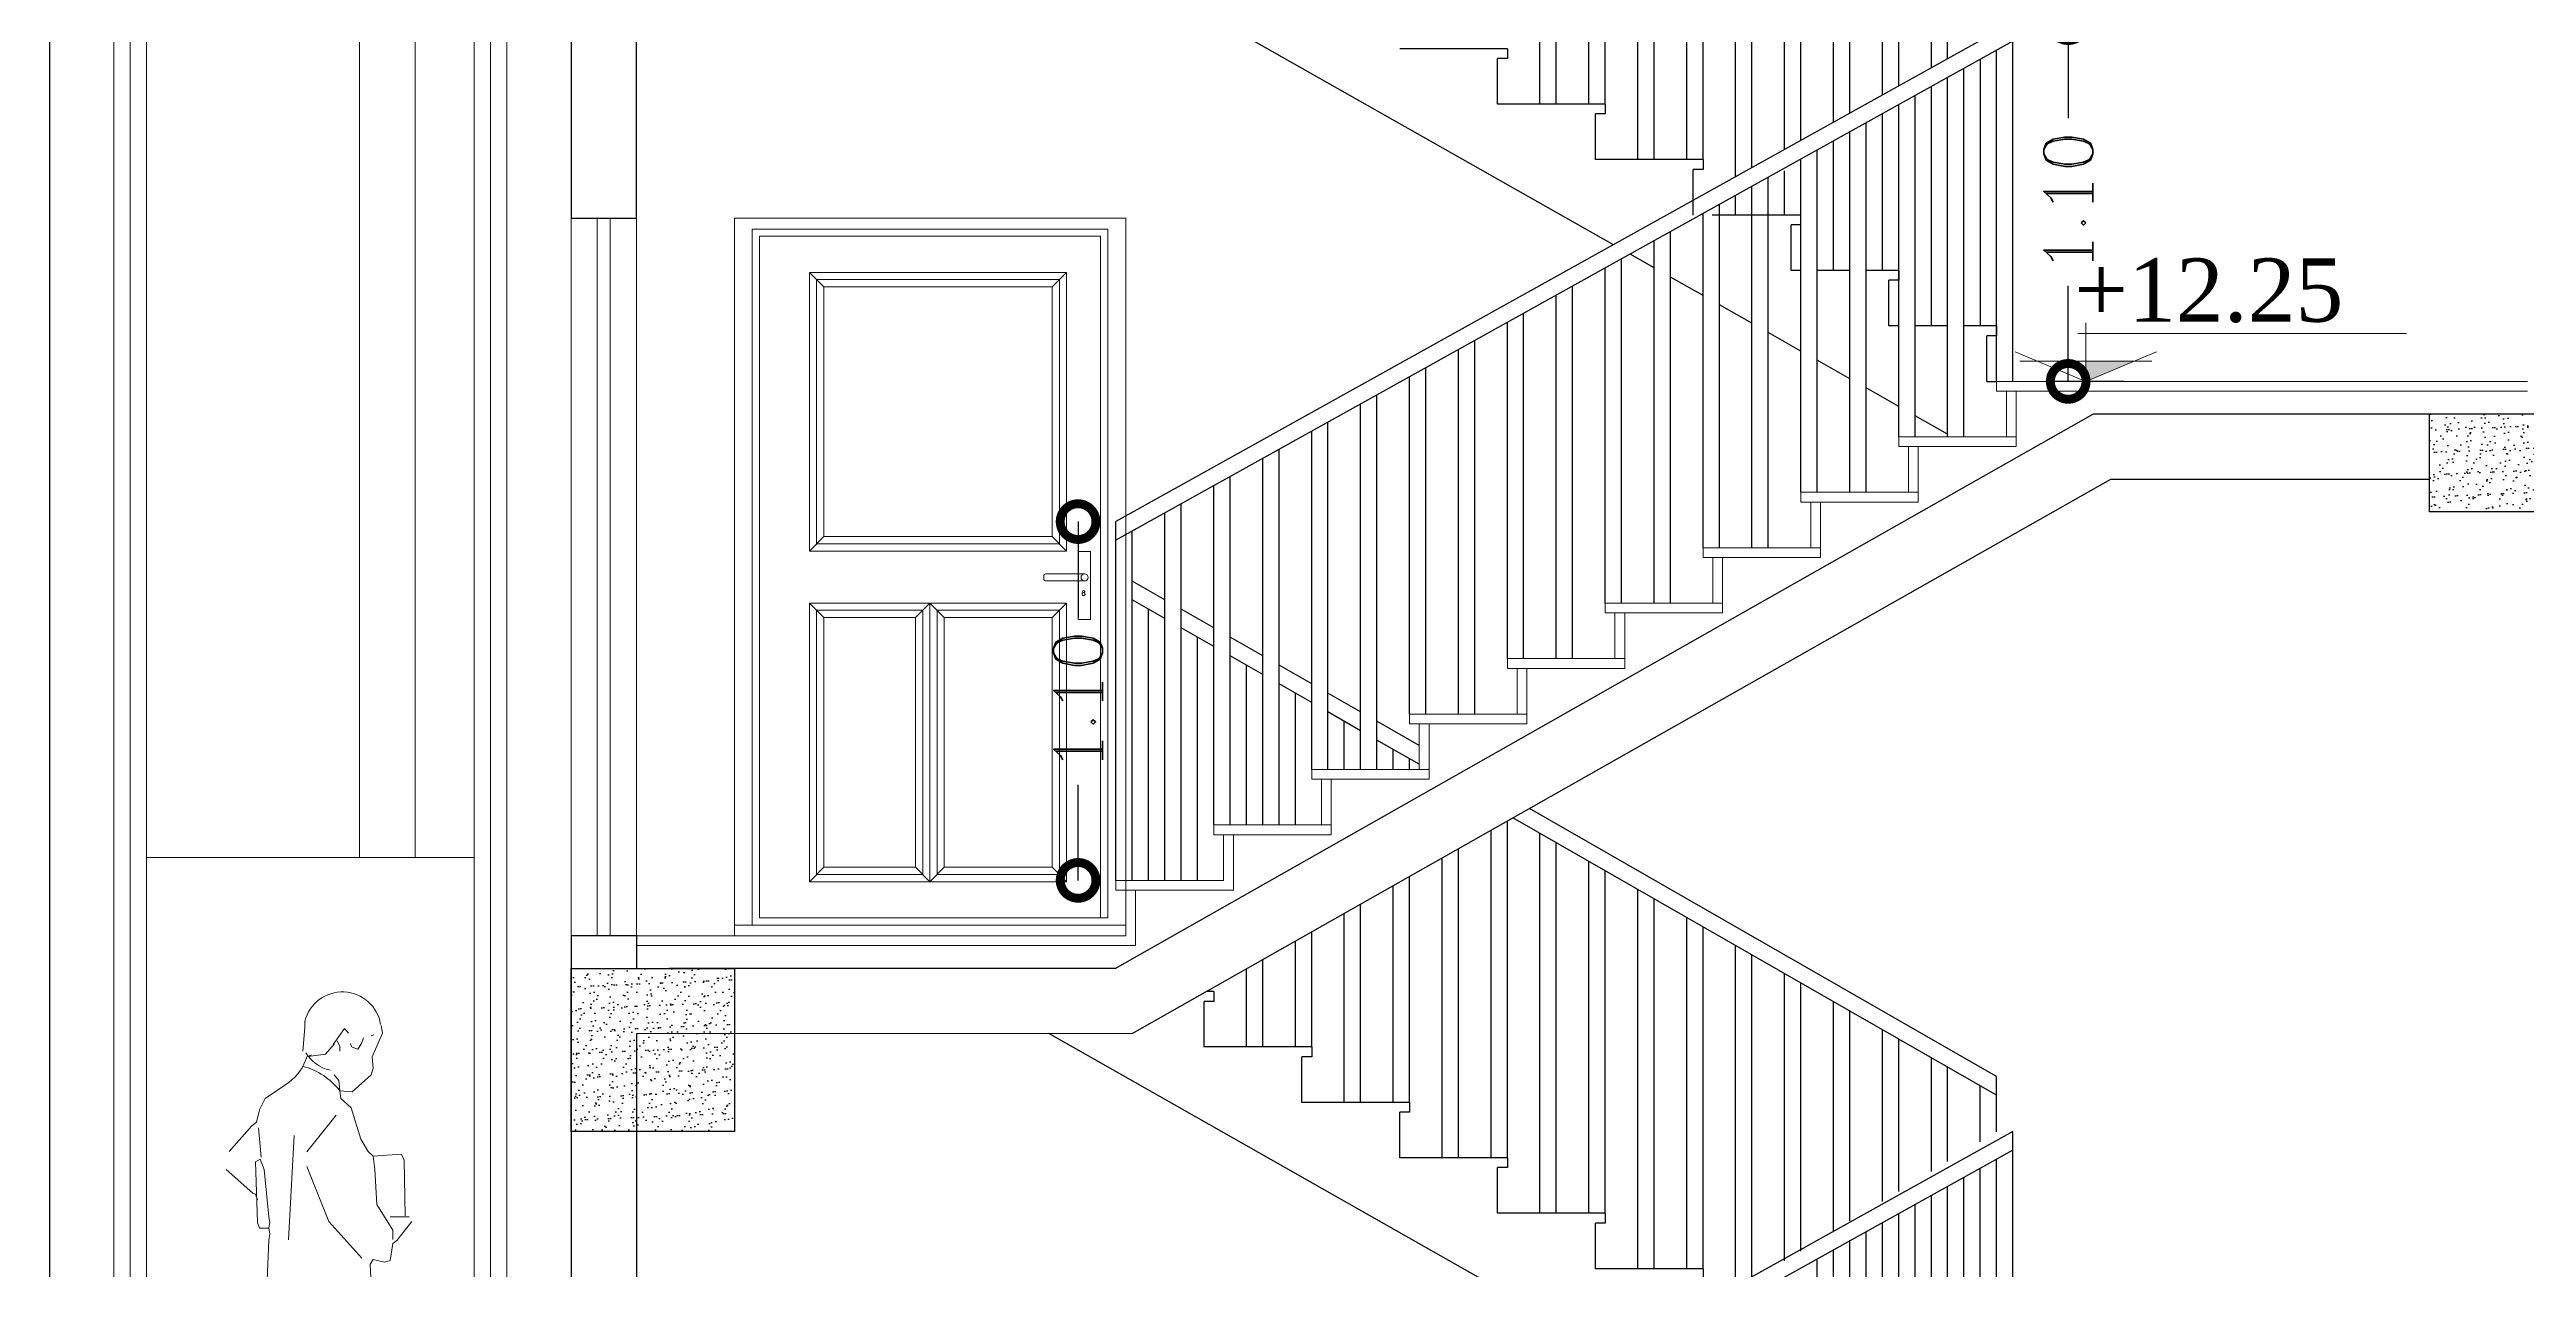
# Model space of a CAD drawing. Header units: metres. Extents: x -1655 to 449, y 40 to 361.
# Drawn here: x 247.01 to 254.61, y 56.33 to 60.07 of the extents above; entities that cross this region are included whole.
import ezdxf

# ---------------------------------------------------------------- set-up
doc = ezdxf.new("R2010")
doc.units = ezdxf.units.M
doc.header["$MEASUREMENT"] = 0
doc.linetypes.add('DASHDOT', pattern=[1, 0.5, -0.25, 0, -0.25])
doc.layers.add('A-WALL', color=7, linetype='Continuous')
doc.layers.add('TEXT', color=3, linetype='Continuous')
for name, color, linetype, lineweight in [('Layer3', 144, 'Continuous', 15), ('Layer4', 252, 'Continuous', 25), ('Layer5', 31, 'Continuous', 9)]:
    doc.layers.add(name, color=color, linetype=linetype, lineweight=lineweight)
doc.styles.add('DIMPLAN', font='romanc.shx', dxfattribs={"height": 0.15})
doc.styles.get("Standard").update_dxf_attribs({"font": 'arial.ttf'})
doc.dimstyles.new('DIMPLAN', dxfattribs={"dimtxt": 0.009, "dimasz": 0.219, "dimexe": 0.2, "dimexo": 0.2, "dimgap": 0.05, "dimtad": 0, "dimzin": 0, "dimdsep": 46, "dimtxsty": 'DIMPLAN', "dimblk1": 'DOTSMALL', "dimblk2": 'DOTSMALL', "dimsah": 1, "dimcen": 0, "dimse1": 1, "dimse2": 1, "dimclrd": 1, "dimclre": 1, "dimclrt": 2, "dimadec": 0, "dimazin": 0, "dimtfac": 0.909091, "dimtofl": 0, "dimtmove": 1, "dimatfit": 3, "dimldrblk": 'DOTSMALL', "dimfxl": 0.2, "dimtolj": 1, "dimtzin": 0, "dimarcsym": 0})

# ---------------------------------------------------------------- blocks, each defined once
blk = doc.blocks.new('st d')
at = {"layer": 'Layer4'}
for p, q in [((4903.8463, 1927.8608), (4904.1763, 1927.8608)), ((4903.8463, 1927.8608), (4903.8463, 1927.8308)), ((4903.8463, 1927.8308), (4903.8763, 1927.8308)), ((4903.8763, 1927.6908), (4903.8763, 1927.8308))]:
    blk.add_line(p, q, dxfattribs=at)
blk = doc.blocks.new('_DOTSMALL')
at = {"color": 0, "linetype": 'ByBlock', "const_width": 0.5}
blk.add_lwpolyline([(-0.0625, 0, 1), (0.0625, 0, 1)], format="xyb", close=True, dxfattribs=at)
blk = doc.blocks.new('*D99')
at = {"color": 1, "lineweight": -2, "ltscale": 0.1, "transparency": 16777216}
for p, q in [((253.2, 60.1506), (253.2, 59.8578)), ((253.2, 59.0506), (253.2, 59.3435))]:
    blk.add_line(p, q, dxfattribs=at)
at = {"layer": 'DEFPOINTS', "color": 0, "ltscale": 0.1, "transparency": 16777216}
for p in [(253.0303, 60.1506), (253.0303, 59.0506), (253.2, 59.0506)]:
    blk.add_point(p, dxfattribs=at)
at = {"color": 1, "lineweight": -2, "ltscale": 0.1, "transparency": 16777216, "xscale": 0.2189999999999999, "yscale": 0.2189999999999999, "zscale": 0.2189999999999999}
for p, rotation in [((253.2, 60.1506), 90), ((253.2, 59.0506), 270)]:
    blk.add_blockref('_DOTSMALL', p, dxfattribs=dict(at, rotation=rotation))
at = {"color": 2, "ltscale": 0.1, "transparency": 16777216, "insert": (253.2, 59.6006), "char_height": 0.15, "attachment_point": 5, "rotation": 90, "style": 'DIMPLAN'}
blk.add_mtext('\\A1;1.10', dxfattribs=at)
blk = doc.blocks.new('*D101')
at = {"color": 1, "lineweight": -2, "ltscale": 0.1, "transparency": 16777216}
for p, q in [((250.1641, 58.6206), (250.1641, 58.3278)), ((250.1641, 57.5206), (250.1641, 57.8135))]:
    blk.add_line(p, q, dxfattribs=at)
at = {"layer": 'DEFPOINTS', "color": 0, "ltscale": 0.1, "transparency": 16777216}
for p in [(250.1641, 58.6206), (250.2803, 58.6206), (250.2803, 57.5206)]:
    blk.add_point(p, dxfattribs=at)
at = {"color": 1, "lineweight": -2, "ltscale": 0.1, "transparency": 16777216, "xscale": 0.2189999999999999, "yscale": 0.2189999999999999, "zscale": 0.2189999999999999}
for p, rotation in [((250.1641, 58.6206), 90), ((250.1641, 57.5206), 270)]:
    blk.add_blockref('_DOTSMALL', p, dxfattribs=dict(at, rotation=rotation))
at = {"color": 2, "ltscale": 0.1, "transparency": 16777216, "insert": (250.1641, 58.0706), "char_height": 0.15, "attachment_point": 5, "rotation": 90, "style": 'DIMPLAN'}
blk.add_mtext('\\A1;1.10', dxfattribs=at)
blk = doc.blocks.new('*D94')
at = {"color": 1, "lineweight": -2, "ltscale": 0.1, "transparency": 16777216}
for p, q in [((253.2, 60.1506), (253.2, 59.8578)), ((253.2, 59.0506), (253.2, 59.3435))]:
    blk.add_line(p, q, dxfattribs=at)
at = {"layer": 'DEFPOINTS', "color": 0, "ltscale": 0.1, "transparency": 16777216}
for p in [(253.0303, 60.1506), (253.0303, 59.0506), (253.2, 59.0506)]:
    blk.add_point(p, dxfattribs=at)
at = {"color": 1, "lineweight": -2, "ltscale": 0.1, "transparency": 16777216, "xscale": 0.2189999999999999, "yscale": 0.2189999999999999, "zscale": 0.2189999999999999}
for p, rotation in [((253.2, 60.1506), 90), ((253.2, 59.0506), 270)]:
    blk.add_blockref('_DOTSMALL', p, dxfattribs=dict(at, rotation=rotation))
at = {"color": 2, "ltscale": 0.1, "transparency": 16777216, "insert": (253.2, 59.6006), "char_height": 0.15, "attachment_point": 5, "rotation": 90, "style": 'DIMPLAN'}
blk.add_mtext('\\A1;1.10', dxfattribs=at)
blk = doc.blocks.new('120')
at = {"layer": 'Layer5'}
for p, q in [((6646.0053, 1789.0429), (6644.8053, 1789.0429)), ((6644.8053, 1786.8429), (6644.8053, 1789.0429)), ((6644.8603, 1786.8759), (6644.8603, 1789.0099)), ((6644.8603, 1789.0099), (6645.9503, 1789.0099)), ((6644.8823, 1788.9879), (6644.8823, 1786.8979)), ((6645.9283, 1788.9879), (6644.8823, 1788.9879)), ((6645.9283, 1786.8979), (6645.9283, 1788.9879)), ((6645.9503, 1789.0099), (6645.9503, 1786.8979)), ((6646.0053, 1789.0429), (6646.0053, 1786.8429)), ((6646.0053, 1789.0429), (6646.0053, 1786.8759)), ((6645.0354, 1788.0228), (6645.0354, 1788.8769)), ((6645.0354, 1788.8769), (6645.0794, 1788.8329)), ((6645.0354, 1788.8769), (6645.824, 1788.8769)), ((6645.0574, 1788.0448), (6645.0574, 1788.8549)), ((6645.0574, 1788.8549), (6645.802, 1788.8549)), ((6645.0794, 1788.0668), (6645.0794, 1788.8329)), ((6645.0794, 1788.8329), (6645.78, 1788.8329)), ((6645.824, 1788.8769), (6645.78, 1788.8329)), ((6645.78, 1788.8329), (6645.78, 1788.0668)), ((6645.802, 1788.8549), (6645.802, 1788.0448)), ((6645.824, 1788.8769), (6645.824, 1788.0228)), ((6645.0794, 1788.0668), (6645.0354, 1788.0228)), ((6645.824, 1788.0228), (6645.0354, 1788.0228)), ((6645.802, 1788.0448), (6645.0574, 1788.0448)), ((6645.78, 1788.0668), (6645.0794, 1788.0668)), ((6645.78, 1788.0668), (6645.824, 1788.0228)), ((6645.859, 1788.0217), (6645.8975, 1788.0217)), ((6645.859, 1788.0217), (6645.859, 1787.9524)), ((6645.8975, 1788.0217), (6645.8975, 1787.8127)), ((6645.7538, 1787.9375), (6645.7538, 1787.9458)), ((6645.7604, 1787.9524), (6645.879, 1787.9524)), ((6645.879, 1787.9309), (6645.7604, 1787.9309)), ((6645.859, 1787.9309), (6645.859, 1787.8127)), ((6645.0354, 1787.8629), (6645.0354, 1787.0089)), ((6645.4047, 1787.8629), (6645.0354, 1787.8629)), ((6645.0794, 1787.8189), (6645.0354, 1787.8629)), ((6645.3607, 1787.8189), (6645.4047, 1787.8629)), ((6645.4047, 1787.0089), (6645.4047, 1787.8629)), ((6645.4047, 1787.8629), (6645.4047, 1787.0089)), ((6645.824, 1787.8629), (6645.4047, 1787.8629)), ((6645.4487, 1787.8189), (6645.4047, 1787.8629)), ((6645.78, 1787.8189), (6645.824, 1787.8629)), ((6645.824, 1787.0089), (6645.824, 1787.8629)), ((6645.0574, 1787.8409), (6645.0574, 1787.0309)), ((6645.3827, 1787.8409), (6645.0574, 1787.8409)), ((6645.0794, 1787.8189), (6645.0794, 1787.0529)), ((6645.3607, 1787.8189), (6645.0794, 1787.8189)), ((6645.3607, 1787.0529), (6645.3607, 1787.8189)), ((6645.3827, 1787.0309), (6645.3827, 1787.8409)), ((6645.4267, 1787.8409), (6645.4267, 1787.0309)), ((6645.802, 1787.8409), (6645.4267, 1787.8409)), ((6645.4487, 1787.8189), (6645.4487, 1787.0529)), ((6645.78, 1787.8189), (6645.4487, 1787.8189)), ((6645.78, 1787.0529), (6645.78, 1787.8189)), ((6645.802, 1787.0309), (6645.802, 1787.8409)), ((6645.859, 1787.8127), (6645.8975, 1787.8127)), ((6645.0354, 1787.0089), (6645.0794, 1787.0529)), ((6645.0354, 1787.0089), (6645.4047, 1787.0089)), ((6645.0574, 1787.0309), (6645.3827, 1787.0309)), ((6645.0794, 1787.0529), (6645.3607, 1787.0529)), ((6645.4047, 1787.0089), (6645.3607, 1787.0529)), ((6645.4047, 1787.0089), (6645.4487, 1787.0529)), ((6645.4047, 1787.0089), (6645.824, 1787.0089)), ((6645.4267, 1787.0309), (6645.802, 1787.0309)), ((6645.4487, 1787.0529), (6645.78, 1787.0529)), ((6645.824, 1787.0089), (6645.78, 1787.0529)), ((6646.0053, 1786.8759), (6644.8053, 1786.8759)), ((6645.9503, 1786.8979), (6644.8823, 1786.8979))]:
    blk.add_line(p, q, dxfattribs=at)
blk.add_circle((6645.8791, 1787.9416), 0.0108, dxfattribs=at)
for centre, radius, start, end in [((6645.7604, 1787.9458), 0.0066, 90, 180), ((6645.7604, 1787.9375), 0.0066, 180, 270), ((6645.8761, 1787.8906), 0.00486, 103.06396, 75.2043), ((6645.8762, 1787.8984), 0.00328, 290.03594, 248.23232)]:
    blk.add_arc(centre, radius, start, end, dxfattribs=at)
blk = doc.blocks.new('500')
at = {"layer": 'A-WALL', "ltscale": 0.1}
h = blk.add_hatch(dxfattribs=at)
h.set_pattern_fill('AR-SAND', color=251, scale=0.001, angle=45)
h.set_pattern_definition([(82.5, (2066.168173, -109.763723), (-0.03573813487, 0.0334753489), [0, -0.038608, 0, -0.04318, 0, -0.041275]), (52.5, (2066.168173, -109.76372), (-0.0189010928, 0.0824732851), [0, -0.020828, 0, -0.034798, 0, -0.013335]), (12.5, (2066.14608, -109.785815), (0.0558299826, 0.0560332312), [0, -0.0127, 0, -0.04572, 0, -0.05969]), (2.5, (2066.14608, -109.785815), (0.0382281109, 0.0697550782), [0, -0.00635, 0, -0.029972, 0, -0.03429])])
h.paths.add_polyline_path([(6632.6902, 1779.9429), (6632.1902, 1779.9429), (6632.1902, 1779.4429), (6632.6902, 1779.4429)])
at = {"ltscale": 0.1}
blk.add_lwpolyline([(6632.1902, 1779.9429), (6632.6902, 1779.9429), (6632.6902, 1779.4429), (6632.1902, 1779.4429), (6632.1902, 1779.9429)], dxfattribs=at)
blk = doc.blocks.new('30500')
at = {"layer": 'A-WALL', "ltscale": 0.1}
h = blk.add_hatch(dxfattribs=at)
h.set_pattern_fill('AR-SAND', color=251, scale=0.001, angle=45)
h.set_pattern_definition([(82.5, (2071.518156, -101.26364), (-0.03573813487, 0.0334753489), [0, -0.038608, 0, -0.04318, 0, -0.041275]), (52.5, (2071.518156, -101.26364), (-0.0189010928, 0.0824732851), [0, -0.020828, 0, -0.034798, 0, -0.013335]), (12.5, (2071.496064, -101.285732), (0.0558299826, 0.0560332312), [0, -0.0127, 0, -0.04572, 0, -0.05969]), (2.5, (2071.496064, -101.28573), (0.0382281109, 0.0697550782), [0, -0.00635, 0, -0.029972, 0, -0.03429])])
h.paths.add_polyline_path([(6638.0402, 1788.4429), (6637.5402, 1788.4429), (6637.5402, 1788.1429), (6638.0402, 1788.1429)])
at = {"ltscale": 0.1}
blk.add_lwpolyline([(6637.5402, 1788.4429), (6638.0402, 1788.4429), (6638.0402, 1788.1429), (6637.5402, 1788.1429), (6637.5402, 1788.4429)], dxfattribs=at)
blk = doc.blocks.new('nivoo')
at = {"layer": 'Layer3'}
blk.add_hatch(color=256, dxfattribs=at).paths.add_polyline_path([(1.1767, -0.1056), (1.3256, -0.1678), (1.3256, -0.1056)])
for p, q in [((1.3256, -0.1678), (1.3256, 0.0114)), ((1.35, -0.0205), (0.3424, -0.0205)), ((1.3256, -0.1678), (1.1088, -0.0772)), ((1.123, -0.1056), (1.3256, -0.1056)), ((1.3256, -0.1678), (1.5424, -0.0772)), ((1.5282, -0.1056), (1.3256, -0.1056))]:
    blk.add_line(p, q, dxfattribs=at)
at = {"layer": 'Layer4', "linetype": 'DASHDOT'}
blk.add_line((1.2094, -0.1678), (1.448, -0.1678), dxfattribs=at)

msp = doc.modelspace()

# ---------------------------------------------------------------- linework, layer by layer
at = {"ltscale": 0.1}
for p, q in [((247.0104, 63.9505), (247.0104, 45.6505)), ((248.6096, 63.9505), (248.6096, 59.5505)), ((248.8096, 60.4505), (248.8096, 59.5505)), ((252.9803, 59.0506), (252.9803, 60.0656)), ((252.9803, 59.0506), (252.9803, 60.0656)), ((248.8099, 59.5505), (248.6096, 59.5505)), ((253.2776, 58.9506), (254.308, 58.9506)), ((253.3304, 58.7506), (254.308, 58.7506)), ((248.6099, 57.3505), (248.6099, 56.1505)), ((248.8099, 57.3505), (248.6099, 57.3505)), ((248.8099, 57.3505), (248.8099, 57.2505)), ((248.8099, 57.0505), (248.8099, 56.1505))]:
    msp.add_line(p, q, dxfattribs=at)
at = {"ltscale": 0.5}
for p, q in [((250.2775, 57.2506), (248.9103, 57.2505)), ((250.2775, 57.2506), (248.9103, 57.2505)), ((250.3302, 57.0506), (248.8099, 57.0505)), ((250.3302, 57.0506), (248.9103, 57.0505))]:
    msp.add_line(p, q, dxfattribs=at)
at = {"layer": 'A-WALL', "color": 251, "ltscale": 0.1}
for p, q in [((251.5803, 59.9006), (251.5803, 61.0654)), ((251.5803, 59.9006), (251.5803, 61.0654)), ((251.6303, 59.9006), (251.6303, 61.0367)), ((251.6303, 59.9006), (251.6303, 61.0367)), ((251.7303, 59.9006), (251.7303, 60.9794)), ((251.7303, 59.9006), (251.7303, 60.9794)), ((251.7803, 59.9006), (251.7803, 60.9508)), ((251.7803, 59.9006), (251.7803, 60.9508)), ((251.8803, 59.7306), (251.8803, 60.8934)), ((251.8803, 59.7306), (251.8803, 60.8934)), ((251.9303, 59.7306), (251.9303, 60.8648)), ((251.9303, 59.7306), (251.9303, 60.8648)), ((252.0303, 59.7306), (252.0303, 60.8075)), ((252.0303, 59.7306), (252.0303, 60.8075)), ((252.0803, 59.7306), (252.0803, 60.7788)), ((252.0803, 59.7306), (252.0803, 60.7788)), ((252.1803, 59.6777), (252.1803, 60.7215)), ((252.1803, 59.6777), (252.1803, 60.7215)), ((252.2303, 59.7055), (252.2303, 60.6928)), ((252.2303, 59.7055), (252.2303, 60.6928)), ((252.3303, 59.7612), (252.3303, 60.6355)), ((252.3303, 59.7612), (252.3303, 60.6355)), ((252.3803, 59.789), (252.3803, 60.6069)), ((252.3803, 59.789), (252.3803, 60.6069)), ((252.4803, 59.846), (252.4803, 60.5496)), ((252.4803, 59.846), (252.4803, 60.5496)), ((252.5303, 59.8724), (252.5303, 60.5209)), ((252.5303, 59.8724), (252.5303, 60.5209)), ((252.6303, 59.9281), (252.6303, 60.4636)), ((252.6303, 59.9281), (252.6303, 60.4636)), ((252.6803, 59.9559), (252.6803, 60.4349)), ((252.6803, 59.9559), (252.6803, 60.4349)), ((252.7803, 60.0115), (252.7803, 60.3776)), ((252.7803, 60.0115), (252.7803, 60.3776)), ((252.8303, 60.0393), (252.8303, 60.349)), ((252.8303, 60.0393), (252.8303, 60.349)), ((252.9303, 60.0378), (252.9303, 59.2206)), ((252.9303, 60.0378), (252.9303, 59.2206)), ((252.9803, 59.2206), (252.9803, 60.0656)), ((252.9803, 59.2206), (252.9803, 60.0656)), ((252.7803, 59.2206), (252.7803, 59.9543)), ((252.7803, 59.2206), (252.7803, 59.9543)), ((252.8303, 59.8351), (252.8303, 59.9821)), ((252.8303, 59.8351), (252.8303, 59.9821)), ((252.6303, 59.3906), (252.6303, 59.8709)), ((252.6303, 59.3906), (252.6303, 59.8709)), ((252.6803, 59.7445), (252.6803, 59.8987)), ((252.6803, 59.7445), (252.6803, 59.8987)), ((252.4803, 59.3906), (252.4803, 59.7874)), ((252.4803, 59.3906), (252.4803, 59.7874)), ((252.5303, 59.6539), (252.5303, 59.8152)), ((252.5303, 59.6539), (252.5303, 59.8152)), ((252.3303, 59.5606), (252.3303, 59.696)), ((252.3303, 59.5606), (252.3303, 59.696)), ((252.3803, 59.5606), (252.3803, 59.7265)), ((252.3803, 59.5606), (252.3803, 59.7265)), ((252.1803, 59.5606), (252.1803, 59.6205)), ((252.1803, 59.5606), (252.1803, 59.6205)), ((252.2303, 59.1713), (252.2303, 59.6483)), ((252.2303, 59.1713), (252.2303, 59.6483)), ((250.4303, 58.3811), (250.3303, 58.4384)), ((250.4303, 58.3811), (250.3303, 58.4384)), ((250.4303, 58.3235), (250.3303, 58.3808)), ((250.4303, 58.3235), (250.3303, 58.3808)), ((250.3803, 57.5206), (250.3803, 58.3522)), ((250.3803, 57.5206), (250.3803, 58.3522)), ((250.5803, 58.2952), (250.4803, 58.3525)), ((250.5803, 58.2952), (250.4803, 58.3525)), ((250.5803, 58.2375), (250.4803, 58.2948)), ((250.5803, 58.2375), (250.4803, 58.2948)), ((250.5303, 57.5206), (250.5303, 58.2662)), ((250.5303, 57.5206), (250.5303, 58.2662)), ((250.7303, 58.2092), (250.6303, 58.2665)), ((250.7303, 58.2092), (250.6303, 58.2665)), ((250.7303, 58.1516), (250.6303, 58.2089)), ((250.7303, 58.1516), (250.6303, 58.2089)), ((250.6803, 57.6906), (250.6803, 58.1802)), ((250.6803, 57.6906), (250.6803, 58.1802)), ((250.8803, 58.1232), (250.7803, 58.1805)), ((250.8803, 58.1232), (250.7803, 58.1805)), ((250.8803, 58.0656), (250.7803, 58.1229)), ((250.8803, 58.0656), (250.7803, 58.1229)), ((250.8303, 57.6906), (250.8303, 58.0942)), ((250.8303, 57.6906), (250.8303, 58.0942)), ((251.0303, 58.0372), (250.9303, 58.0946)), ((251.0303, 58.0372), (250.9303, 58.0946)), ((251.0303, 57.9796), (250.9303, 58.0369)), ((251.0303, 57.9796), (250.9303, 58.0369)), ((250.9803, 57.8606), (250.9803, 58.0083)), ((250.9803, 57.8606), (250.9803, 58.0083)), ((251.2103, 57.9341), (251.0803, 58.0086)), ((251.2103, 57.9341), (251.0803, 58.0086)), ((251.2103, 57.8764), (251.0803, 57.951)), ((251.2103, 57.8764), (251.0803, 57.951)), ((251.1303, 57.8606), (251.1303, 57.9223)), ((251.1303, 57.8606), (251.1303, 57.9223)), ((251.1803, 57.8606), (251.1803, 57.8936)), ((251.1803, 57.8606), (251.1803, 57.8936)), ((251.2403, 57.8593), (251.2379, 57.8606)), ((251.2403, 57.8593), (251.2379, 57.8606)), ((252.9803, 56.9196), (251.5479, 57.7406)), ((252.9803, 56.9196), (251.5479, 57.7406)), ((251.4303, 56.6696), (251.4303, 57.6739)), ((251.4303, 56.6696), (251.4303, 57.6739)), ((251.4803, 56.6696), (251.4803, 57.7023)), ((251.4803, 56.6696), (251.4803, 57.7023)), ((252.9803, 56.862), (251.4974, 57.7119)), ((251.5803, 56.4996), (251.5803, 57.6644)), ((251.5803, 56.4996), (251.5803, 57.6644)), ((251.2803, 56.6696), (251.2803, 57.5889)), ((251.2803, 56.6696), (251.2803, 57.5889)), ((251.3303, 56.6696), (251.3303, 57.6173)), ((251.3303, 56.6696), (251.3303, 57.6173)), ((251.6303, 56.4996), (251.6303, 57.6357)), ((251.6303, 56.4996), (251.6303, 57.6357)), ((251.7303, 56.4996), (251.7303, 57.5784)), ((251.7303, 56.4996), (251.7303, 57.5784)), ((251.1303, 56.8396), (251.1303, 57.5039)), ((251.1303, 56.8396), (251.1303, 57.5039)), ((251.1803, 56.8396), (251.1803, 57.5323)), ((251.1803, 56.8396), (251.1803, 57.5323)), ((251.7803, 56.4996), (251.7803, 57.5498)), ((251.7803, 56.4996), (251.7803, 57.5498)), ((251.8803, 56.3296), (251.8803, 57.4924)), ((251.8803, 56.3296), (251.8803, 57.4924)), ((250.9803, 56.8396), (250.9803, 57.4189)), ((250.9803, 56.8396), (250.9803, 57.4189)), ((251.0303, 56.8396), (251.0303, 57.4473)), ((251.0303, 56.8396), (251.0303, 57.4473)), ((251.9303, 56.3296), (251.9303, 57.4638)), ((251.9303, 56.3296), (251.9303, 57.4638)), ((250.8803, 57.0096), (250.8803, 57.3623)), ((250.8803, 57.0096), (250.8803, 57.3623)), ((252.0303, 56.3296), (252.0303, 57.4065)), ((252.0303, 56.3296), (252.0303, 57.4065)), ((252.0803, 56.3296), (252.0803, 57.3778)), ((252.0803, 56.3296), (252.0803, 57.3778)), ((250.7303, 57.0096), (250.7303, 57.2773)), ((250.7303, 57.0096), (250.7303, 57.2773)), ((250.8303, 57.0096), (250.8303, 57.3339)), ((250.8303, 57.0096), (250.8303, 57.3339)), ((252.1803, 56.2622), (252.1803, 57.3205)), ((252.1803, 56.2622), (252.1803, 57.3205)), ((252.2303, 56.2927), (252.2303, 57.2919)), ((252.2303, 56.2927), (252.2303, 57.2919)), ((250.6803, 57.0096), (250.6803, 57.2489)), ((250.6803, 57.0096), (250.6803, 57.2489)), ((252.3303, 56.3536), (252.3303, 57.2345)), ((252.3303, 56.3536), (252.3303, 57.2345)), ((252.3803, 56.3841), (252.3803, 57.2059)), ((252.3803, 56.3841), (252.3803, 57.2059)), ((252.4803, 56.445), (252.4803, 57.1486)), ((252.4803, 56.445), (252.4803, 57.1486)), ((252.5303, 56.4755), (252.5303, 57.1199)), ((252.5303, 56.4755), (252.5303, 57.1199)), ((252.6303, 56.5364), (252.6303, 57.0626)), ((252.6303, 56.5364), (252.6303, 57.0626)), ((252.6803, 56.5668), (252.6803, 57.0339)), ((252.6803, 56.5668), (252.6803, 57.0339)), ((252.7803, 56.6278), (252.7803, 56.9766)), ((252.7803, 56.6278), (252.7803, 56.9766)), ((252.8303, 56.6582), (252.8303, 56.948)), ((252.8303, 56.6582), (252.8303, 56.948)), ((252.9303, 56.7192), (252.9303, 56.8907)), ((252.9303, 56.7192), (252.9303, 56.8907)), ((252.9803, 56.7496), (252.9803, 56.9196)), ((252.9803, 56.7496), (252.9803, 56.9196)), ((252.9803, 55.8196), (252.9803, 56.6656)), ((252.9803, 55.8196), (252.9803, 56.6656)), ((252.9303, 55.8196), (252.9303, 56.6378)), ((252.9303, 55.8196), (252.9303, 56.6378)), ((252.7803, 55.8196), (252.7803, 56.5543)), ((252.7803, 55.8196), (252.7803, 56.5543)), ((252.6303, 55.9896), (252.6303, 56.4709)), ((252.6303, 55.9896), (252.6303, 56.4709)), ((252.4803, 55.9896), (252.4803, 56.3864)), ((252.4803, 55.9896), (252.4803, 56.3864)), ((252.5303, 56.2529), (252.5303, 56.4169)), ((252.5303, 56.2529), (252.5303, 56.4169))]:
    msp.add_line(p, q, dxfattribs=at)
at = {"layer": 'A-WALL', "color": 1, "ltscale": 0.1}
for p, q in [((253.0303, 60.1506), (250.2803, 58.6206)), ((253.0303, 60.1506), (250.2803, 58.6206)), ((253.0303, 59.0506), (253.0303, 60.1506)), ((253.0303, 59.0506), (253.0303, 60.1506)), ((253.0303, 60.0934), (250.2803, 58.5634)), ((253.0303, 60.0934), (250.2803, 58.5634)), ((252.8803, 58.8806), (252.8803, 60.0099)), ((252.8803, 58.8806), (252.8803, 60.0099)), ((252.9803, 59.0506), (252.9803, 60.0656)), ((252.9803, 59.0506), (252.9803, 60.0656)), ((252.7303, 58.8806), (252.7303, 59.9265)), ((252.7303, 58.8806), (252.7303, 59.9265)), ((252.8303, 58.8806), (252.8303, 59.9821)), ((252.8303, 58.8806), (252.8303, 59.9821)), ((252.6803, 58.8806), (252.6803, 59.8987)), ((252.6803, 58.8806), (252.6803, 59.8987)), ((252.5303, 58.7106), (252.5303, 59.8152)), ((252.5303, 58.7106), (252.5303, 59.8152)), ((252.5803, 58.7106), (252.5803, 59.843)), ((252.5803, 58.7106), (252.5803, 59.843)), ((252.3803, 58.7106), (252.3803, 59.7318)), ((252.3803, 58.7106), (252.3803, 59.7318)), ((252.4303, 58.7106), (252.4303, 59.7596)), ((252.4303, 58.7106), (252.4303, 59.7596)), ((252.2303, 58.5406), (252.2303, 59.6483)), ((252.2303, 58.5406), (252.2303, 59.6483)), ((252.2803, 58.5406), (252.2803, 59.6761)), ((252.2803, 58.5406), (252.2803, 59.6761)), ((252.0803, 58.5406), (252.0803, 59.5649)), ((252.0803, 58.5406), (252.0803, 59.5649)), ((252.1303, 58.5406), (252.1303, 59.5927)), ((252.1303, 58.5406), (252.1303, 59.5927)), ((251.9303, 58.3706), (251.9303, 59.4814)), ((251.9303, 58.3706), (251.9303, 59.4814)), ((251.9803, 58.3706), (251.9803, 59.5092)), ((251.9803, 58.3706), (251.9803, 59.5092)), ((251.7803, 58.3706), (251.7803, 59.3979)), ((251.7803, 58.3706), (251.7803, 59.3979)), ((251.8303, 58.3706), (251.8303, 59.4258)), ((251.8303, 58.3706), (251.8303, 59.4258)), ((251.6303, 58.2006), (251.6303, 59.3145)), ((251.6303, 58.2006), (251.6303, 59.3145)), ((251.6803, 58.2006), (251.6803, 59.3423)), ((251.6803, 58.2006), (251.6803, 59.3423)), ((251.5303, 58.2006), (251.5303, 59.2589)), ((251.5303, 58.2006), (251.5303, 59.2589)), ((251.3803, 58.0306), (251.3803, 59.1754)), ((251.3803, 58.0306), (251.3803, 59.1754)), ((251.4803, 58.2006), (251.4803, 59.231)), ((251.4803, 58.2006), (251.4803, 59.231)), ((251.2303, 58.0306), (251.2303, 59.0919)), ((251.2303, 58.0306), (251.2303, 59.0919)), ((251.3303, 58.0306), (251.3303, 59.1476)), ((251.3303, 58.0306), (251.3303, 59.1476)), ((251.1803, 58.0306), (251.1803, 59.0641)), ((251.1803, 58.0306), (251.1803, 59.0641)), ((251.0303, 57.8606), (251.0303, 58.9807)), ((251.0303, 57.8606), (251.0303, 58.9807)), ((251.0803, 57.8606), (251.0803, 59.0085)), ((251.0803, 57.8606), (251.0803, 59.0085)), ((250.8803, 57.8606), (250.8803, 58.8972)), ((250.8803, 57.8606), (250.8803, 58.8972)), ((250.9303, 57.8606), (250.9303, 58.925)), ((250.9303, 57.8606), (250.9303, 58.925)), ((250.7303, 57.6906), (250.7303, 58.8138)), ((250.7303, 57.6906), (250.7303, 58.8138)), ((250.7803, 57.6906), (250.7803, 58.8416)), ((250.7803, 57.6906), (250.7803, 58.8416)), ((250.5803, 57.6906), (250.5803, 58.7303)), ((250.5803, 57.6906), (250.5803, 58.7303)), ((250.6303, 57.6906), (250.6303, 58.7581)), ((250.6303, 57.6906), (250.6303, 58.7581)), ((250.4303, 57.5206), (250.4303, 58.6469)), ((250.4303, 57.5206), (250.4303, 58.6469)), ((250.4803, 57.5206), (250.4803, 58.6747)), ((250.4803, 57.5206), (250.4803, 58.6747)), ((250.2803, 57.5206), (250.2803, 58.6206)), ((250.2803, 57.5206), (250.2803, 58.6206)), ((250.3303, 57.5206), (250.3303, 58.5912)), ((250.3303, 57.5206), (250.3303, 58.5912)), ((250.2803, 57.5206), (250.2803, 58.5056)), ((250.2803, 57.5206), (250.2803, 58.5056)), ((250.3303, 57.5206), (250.3303, 58.2844)), ((250.3303, 57.5206), (250.3303, 58.2844)), ((253.0303, 56.7506), (250.2803, 55.2206)), ((253.0303, 56.7506), (250.2803, 55.2206)), ((253.0303, 55.6506), (253.0303, 56.7506)), ((253.0303, 55.6506), (253.0303, 56.7506)), ((253.0303, 56.6934), (250.2803, 55.1634)), ((253.0303, 56.6934), (250.2803, 55.1634)), ((252.9803, 55.6496), (252.9803, 56.6656)), ((252.9803, 55.6496), (252.9803, 56.6656)), ((252.8303, 55.4796), (252.8303, 56.5821)), ((252.8303, 55.4796), (252.8303, 56.5821)), ((252.8803, 55.4796), (252.8803, 56.6099)), ((252.8803, 55.4796), (252.8803, 56.6099)), ((252.7303, 55.4796), (252.7303, 56.5265)), ((252.7303, 55.4796), (252.7303, 56.5265)), ((252.5803, 55.3096), (252.5803, 56.443)), ((252.5803, 55.3096), (252.5803, 56.443)), ((252.6803, 55.4796), (252.6803, 56.4987)), ((252.6803, 55.4796), (252.6803, 56.4987)), ((252.4303, 55.3096), (252.4303, 56.356)), ((252.4303, 55.3096), (252.4303, 56.356)), ((252.5303, 55.3096), (252.5303, 56.4169)), ((252.5303, 55.3096), (252.5303, 56.4169))]:
    msp.add_line(p, q, dxfattribs=at)
at = {"layer": 'A-WALL', "ltscale": 0.1}
for p, q in [((250.2775, 57.2506), (253.2776, 58.9506)), ((250.2775, 57.2506), (253.2776, 58.9506)), ((250.2776, 57.2506), (253.2776, 58.9506)), ((250.2776, 57.2506), (253.2776, 58.9506)), ((250.3302, 57.0506), (253.3304, 58.7506)), ((250.3302, 57.0506), (253.3304, 58.7506))]:
    msp.add_line(p, q, dxfattribs=at)
at = {"layer": 'Layer3'}
for p, q in [((248.6097, 57.3505), (248.6096, 59.5505)), ((248.6899, 59.5505), (248.6899, 57.3505)), ((248.7299, 59.5505), (248.7299, 57.3505)), ((248.8099, 59.5505), (248.8099, 57.3505))]:
    msp.add_line(p, q, dxfattribs=at)
at = {"layer": 'Layer4'}
for p, q in [((251.8057, 59.4693), (250.074, 60.4506)), ((251.8057, 59.4693), (250.074, 60.4506)), ((252.3803, 59.5606), (252.108, 59.5606)), ((252.3803, 59.5606), (252.108, 59.5606)), ((252.3503, 59.3906), (252.3503, 59.5306)), ((252.3803, 59.5306), (252.3503, 59.5306)), ((252.3503, 59.3906), (252.3503, 59.5306)), ((252.3803, 59.5306), (252.3503, 59.5306)), ((251.9303, 59.3987), (251.8567, 59.4404)), ((251.9303, 59.3987), (251.8567, 59.4404)), ((252.3803, 59.3906), (252.3503, 59.3906)), ((252.3803, 59.3906), (252.3503, 59.3906)), ((252.5303, 59.3906), (252.4303, 59.3906)), ((252.5303, 59.3906), (252.4303, 59.3906)), ((252.6803, 59.3906), (252.5803, 59.3906)), ((252.6803, 59.3906), (252.5803, 59.3906)), ((252.6803, 59.3906), (252.6803, 59.3606)), ((252.6803, 59.3906), (252.6803, 59.3606)), ((252.0803, 59.3137), (251.9803, 59.3704)), ((252.0803, 59.3137), (251.9803, 59.3704)), ((252.6503, 59.2206), (252.6503, 59.3606)), ((252.6803, 59.3606), (252.6503, 59.3606)), ((252.6503, 59.2206), (252.6503, 59.3606)), ((252.6803, 59.3606), (252.6503, 59.3606)), ((252.2303, 59.2287), (252.1303, 59.2854)), ((252.2303, 59.2287), (252.1303, 59.2854)), ((252.3803, 59.1437), (252.2803, 59.2004)), ((252.3803, 59.1437), (252.2803, 59.2004)), ((252.6803, 59.2206), (252.6503, 59.2206)), ((252.6803, 59.2206), (252.6503, 59.2206)), ((252.8303, 59.2206), (252.7303, 59.2206)), ((252.8303, 59.2206), (252.7303, 59.2206)), ((252.9803, 59.2206), (252.8803, 59.2206)), ((252.9803, 59.2206), (252.8803, 59.2206)), ((252.9503, 59.0506), (252.9503, 59.1906)), ((252.9803, 59.1906), (252.9503, 59.1906)), ((252.9503, 59.0506), (252.9503, 59.1906)), ((252.9803, 59.1906), (252.9503, 59.1906)), ((252.9803, 59.2206), (252.9803, 59.1906)), ((252.9803, 59.2206), (252.9803, 59.1906)), ((252.5303, 59.0587), (252.4303, 59.1154)), ((252.5303, 59.0587), (252.4303, 59.1154)), ((252.6803, 58.9737), (252.5803, 59.0304)), ((252.6803, 58.9737), (252.5803, 59.0304)), ((252.9503, 59.0506), (252.9803, 59.0506)), ((252.9503, 59.0506), (252.9803, 59.0506)), ((252.8303, 58.8887), (252.7303, 58.9454)), ((252.8303, 58.8887), (252.7303, 58.9454)), ((250.5503, 57.0096), (250.5503, 57.1496)), ((250.5803, 57.1496), (250.5503, 57.1496)), ((250.5503, 57.0096), (250.5503, 57.1496)), ((250.5803, 57.1496), (250.5503, 57.1496)), ((250.5803, 57.1796), (250.558, 57.1796)), ((250.5803, 57.1796), (250.558, 57.1796)), ((250.5803, 57.1796), (250.5803, 57.1496)), ((250.5803, 57.1796), (250.5803, 57.1496)), ((251.8057, 56.0693), (250.074, 57.0506)), ((251.8057, 56.0693), (250.074, 57.0506))]:
    msp.add_line(p, q, dxfattribs=at)
at = {"layer": 'Layer5'}
for p, q in [((254.2603, 59.0506), (252.9803, 59.0506)), ((252.9803, 59.0206), (252.9803, 59.0506)), ((252.9803, 59.0206), (252.9803, 59.0506)), ((252.9803, 59.0206), (252.9803, 59.0506)), ((252.9803, 59.0206), (252.9803, 59.0506)), ((254.608, 59.0506), (252.9803, 59.0506)), ((252.9803, 59.0206), (252.9803, 59.0506)), ((252.9803, 59.0206), (252.9803, 59.0506)), ((252.9803, 59.0206), (252.9803, 59.0506)), ((252.9803, 59.0206), (252.9803, 59.0506)), ((252.9803, 59.0206), (254.2603, 59.0206)), ((252.9803, 59.0206), (254.608, 59.0206)), ((253.0103, 58.8806), (253.0103, 59.0206)), ((253.0103, 58.8806), (253.0103, 59.0206)), ((253.0103, 58.8806), (253.0103, 59.0206)), ((253.0103, 58.8806), (253.0103, 59.0206)), ((253.0103, 58.8806), (253.0103, 59.0206)), ((253.0103, 58.8806), (253.0103, 59.0206)), ((253.0103, 58.8806), (253.0103, 59.0206)), ((253.0103, 58.8806), (253.0103, 59.0206)), ((253.0403, 58.8506), (253.0403, 59.0206)), ((253.0403, 58.8506), (253.0403, 59.0206)), ((253.0403, 58.8506), (253.0403, 59.0206)), ((253.0403, 58.8506), (253.0403, 59.0206)), ((252.6803, 58.8506), (252.6803, 58.8806)), ((252.6803, 58.8806), (253.0403, 58.8806)), ((252.6803, 58.8506), (252.6803, 58.8806)), ((252.6803, 58.8506), (252.6803, 58.8806)), ((252.6803, 58.8806), (253.0403, 58.8806)), ((252.6803, 58.8506), (252.6803, 58.8806)), ((252.6803, 58.8506), (252.6803, 58.8806)), ((252.6803, 58.8806), (253.0403, 58.8806)), ((252.6803, 58.8506), (252.6803, 58.8806)), ((252.6803, 58.8506), (252.6803, 58.8806)), ((252.6803, 58.8806), (253.0403, 58.8806)), ((252.6803, 58.8506), (252.6803, 58.8806)), ((252.6803, 58.8506), (253.0403, 58.8506)), ((252.6803, 58.8506), (253.0403, 58.8506)), ((252.6803, 58.8506), (253.0403, 58.8506)), ((252.6803, 58.8506), (253.0403, 58.8506)), ((252.7103, 58.7106), (252.7103, 58.8506)), ((252.7103, 58.7106), (252.7103, 58.8506)), ((252.7103, 58.7106), (252.7103, 58.8506)), ((252.7103, 58.7106), (252.7103, 58.8506)), ((252.7103, 58.7106), (252.7103, 58.8506)), ((252.7103, 58.7106), (252.7103, 58.8506)), ((252.7103, 58.7106), (252.7103, 58.8506)), ((252.7103, 58.7106), (252.7103, 58.8506)), ((252.7403, 58.6806), (252.7403, 58.8506)), ((252.7403, 58.6806), (252.7403, 58.8506)), ((252.7403, 58.6806), (252.7403, 58.8506)), ((252.7403, 58.6806), (252.7403, 58.8506)), ((252.3803, 58.6806), (252.3803, 58.7106)), ((252.3803, 58.7106), (252.7403, 58.7106)), ((252.3803, 58.6806), (252.3803, 58.7106)), ((252.3803, 58.6806), (252.3803, 58.7106)), ((252.3803, 58.7106), (252.7403, 58.7106)), ((252.3803, 58.6806), (252.3803, 58.7106)), ((252.3803, 58.6806), (252.3803, 58.7106)), ((252.3803, 58.7106), (252.7403, 58.7106)), ((252.3803, 58.6806), (252.3803, 58.7106)), ((252.3803, 58.6806), (252.3803, 58.7106)), ((252.3803, 58.7106), (252.7403, 58.7106)), ((252.3803, 58.6806), (252.3803, 58.7106)), ((252.3803, 58.6806), (252.7403, 58.6806)), ((252.3803, 58.6806), (252.7403, 58.6806)), ((252.3803, 58.6806), (252.7403, 58.6806)), ((252.3803, 58.6806), (252.7403, 58.6806)), ((252.4103, 58.5406), (252.4103, 58.6806)), ((252.4103, 58.5406), (252.4103, 58.6806)), ((252.4103, 58.5406), (252.4103, 58.6806)), ((252.4103, 58.5406), (252.4103, 58.6806)), ((252.4103, 58.5406), (252.4103, 58.6806)), ((252.4103, 58.5406), (252.4103, 58.6806)), ((252.4103, 58.5406), (252.4103, 58.6806)), ((252.4103, 58.5406), (252.4103, 58.6806)), ((252.4403, 58.5106), (252.4403, 58.6806)), ((252.4403, 58.5106), (252.4403, 58.6806)), ((252.4403, 58.5106), (252.4403, 58.6806)), ((252.4403, 58.5106), (252.4403, 58.6806)), ((252.0803, 58.5106), (252.0803, 58.5406)), ((252.0803, 58.5406), (252.4403, 58.5406)), ((252.0803, 58.5106), (252.0803, 58.5406)), ((252.0803, 58.5106), (252.0803, 58.5406)), ((252.0803, 58.5406), (252.4403, 58.5406)), ((252.0803, 58.5106), (252.0803, 58.5406)), ((252.0803, 58.5106), (252.0803, 58.5406)), ((252.0803, 58.5406), (252.4403, 58.5406)), ((252.0803, 58.5106), (252.0803, 58.5406)), ((252.0803, 58.5106), (252.0803, 58.5406)), ((252.0803, 58.5406), (252.4403, 58.5406)), ((252.0803, 58.5106), (252.0803, 58.5406)), ((252.0803, 58.5106), (252.4403, 58.5106)), ((252.0803, 58.5106), (252.4403, 58.5106)), ((252.0803, 58.5106), (252.4403, 58.5106)), ((252.0803, 58.5106), (252.4403, 58.5106)), ((252.1103, 58.3706), (252.1103, 58.5106)), ((252.1103, 58.3706), (252.1103, 58.5106)), ((252.1103, 58.3706), (252.1103, 58.5106)), ((252.1103, 58.3706), (252.1103, 58.5106)), ((252.1103, 58.3706), (252.1103, 58.5106)), ((252.1103, 58.3706), (252.1103, 58.5106)), ((252.1103, 58.3706), (252.1103, 58.5106)), ((252.1103, 58.3706), (252.1103, 58.5106)), ((252.1403, 58.3406), (252.1403, 58.5106)), ((252.1403, 58.3406), (252.1403, 58.5106)), ((252.1403, 58.3406), (252.1403, 58.5106)), ((252.1403, 58.3406), (252.1403, 58.5106)), ((251.7803, 58.3406), (251.7803, 58.3706)), ((251.7803, 58.3706), (252.1403, 58.3706)), ((251.7803, 58.3406), (251.7803, 58.3706)), ((251.7803, 58.3406), (251.7803, 58.3706)), ((251.7803, 58.3706), (252.1403, 58.3706)), ((251.7803, 58.3406), (251.7803, 58.3706)), ((251.7803, 58.3406), (251.7803, 58.3706)), ((251.7803, 58.3706), (252.1403, 58.3706)), ((251.7803, 58.3406), (251.7803, 58.3706)), ((251.7803, 58.3406), (251.7803, 58.3706)), ((251.7803, 58.3706), (252.1403, 58.3706)), ((251.7803, 58.3406), (251.7803, 58.3706)), ((251.7803, 58.3406), (252.1403, 58.3406)), ((251.7803, 58.3406), (252.1403, 58.3406)), ((251.7803, 58.3406), (252.1403, 58.3406)), ((251.7803, 58.3406), (252.1403, 58.3406)), ((251.8103, 58.2006), (251.8103, 58.3406)), ((251.8103, 58.2006), (251.8103, 58.3406)), ((251.8103, 58.2006), (251.8103, 58.3406)), ((251.8103, 58.2006), (251.8103, 58.3406)), ((251.8103, 58.2006), (251.8103, 58.3406)), ((251.8103, 58.2006), (251.8103, 58.3406)), ((251.8103, 58.2006), (251.8103, 58.3406)), ((251.8103, 58.2006), (251.8103, 58.3406)), ((251.8403, 58.1706), (251.8403, 58.3406)), ((251.8403, 58.1706), (251.8403, 58.3406)), ((251.8403, 58.1706), (251.8403, 58.3406)), ((251.8403, 58.1706), (251.8403, 58.3406)), ((251.4803, 58.1706), (251.4803, 58.2006)), ((251.4803, 58.2006), (251.8403, 58.2006)), ((251.4803, 58.1706), (251.4803, 58.2006)), ((251.4803, 58.1706), (251.4803, 58.2006)), ((251.4803, 58.2006), (251.8403, 58.2006)), ((251.4803, 58.1706), (251.4803, 58.2006)), ((251.4803, 58.1706), (251.4803, 58.2006)), ((251.4803, 58.2006), (251.8403, 58.2006)), ((251.4803, 58.1706), (251.4803, 58.2006)), ((251.4803, 58.1706), (251.4803, 58.2006)), ((251.4803, 58.2006), (251.8403, 58.2006)), ((251.4803, 58.1706), (251.4803, 58.2006)), ((251.4803, 58.1706), (251.8403, 58.1706)), ((251.4803, 58.1706), (251.8403, 58.1706)), ((251.4803, 58.1706), (251.8403, 58.1706)), ((251.4803, 58.1706), (251.8403, 58.1706)), ((251.5103, 58.0306), (251.5103, 58.1706)), ((251.5103, 58.0306), (251.5103, 58.1706)), ((251.5103, 58.0306), (251.5103, 58.1706)), ((251.5103, 58.0306), (251.5103, 58.1706)), ((251.5103, 58.0306), (251.5103, 58.1706)), ((251.5103, 58.0306), (251.5103, 58.1706)), ((251.5103, 58.0306), (251.5103, 58.1706)), ((251.5103, 58.0306), (251.5103, 58.1706)), ((251.5403, 58.0006), (251.5403, 58.1706)), ((251.5403, 58.0006), (251.5403, 58.1706)), ((251.5403, 58.0006), (251.5403, 58.1706)), ((251.5403, 58.0006), (251.5403, 58.1706)), ((251.1803, 58.0006), (251.1803, 58.0306)), ((251.1803, 58.0306), (251.5403, 58.0306)), ((251.1803, 58.0006), (251.1803, 58.0306)), ((251.1803, 58.0006), (251.1803, 58.0306)), ((251.1803, 58.0306), (251.5403, 58.0306)), ((251.1803, 58.0006), (251.1803, 58.0306)), ((251.1803, 58.0006), (251.1803, 58.0306)), ((251.1803, 58.0306), (251.5403, 58.0306)), ((251.1803, 58.0006), (251.1803, 58.0306)), ((251.1803, 58.0006), (251.1803, 58.0306)), ((251.1803, 58.0306), (251.5403, 58.0306)), ((251.1803, 58.0006), (251.1803, 58.0306)), ((251.1803, 58.0006), (251.5403, 58.0006)), ((251.1803, 58.0006), (251.5403, 58.0006)), ((251.1803, 58.0006), (251.5403, 58.0006)), ((251.1803, 58.0006), (251.5403, 58.0006)), ((251.2103, 57.8606), (251.2103, 58.0006)), ((251.2103, 57.8606), (251.2103, 58.0006)), ((251.2103, 57.8606), (251.2103, 58.0006)), ((251.2103, 57.8606), (251.2103, 58.0006)), ((251.2103, 57.8606), (251.2103, 58.0006)), ((251.2103, 57.8606), (251.2103, 58.0006)), ((251.2103, 57.8606), (251.2103, 58.0006)), ((251.2103, 57.8606), (251.2103, 58.0006)), ((251.2403, 57.8306), (251.2403, 58.0006)), ((251.2403, 57.8306), (251.2403, 58.0006)), ((251.2403, 57.8306), (251.2403, 58.0006)), ((251.2403, 57.8306), (251.2403, 58.0006)), ((250.8803, 57.8306), (250.8803, 57.8606)), ((250.8803, 57.8606), (251.2403, 57.8606)), ((250.8803, 57.8306), (250.8803, 57.8606)), ((250.8803, 57.8306), (250.8803, 57.8606)), ((250.8803, 57.8606), (251.2403, 57.8606)), ((250.8803, 57.8306), (250.8803, 57.8606)), ((250.8803, 57.8306), (250.8803, 57.8606)), ((250.8803, 57.8606), (251.2403, 57.8606)), ((250.8803, 57.8306), (250.8803, 57.8606)), ((250.8803, 57.8306), (250.8803, 57.8606)), ((250.8803, 57.8606), (251.2403, 57.8606)), ((250.8803, 57.8306), (250.8803, 57.8606)), ((250.8803, 57.8306), (251.2403, 57.8306)), ((250.8803, 57.8306), (251.2403, 57.8306)), ((250.8803, 57.8306), (251.2403, 57.8306)), ((250.8803, 57.8306), (251.2403, 57.8306)), ((250.9103, 57.6906), (250.9103, 57.8306)), ((250.9103, 57.6906), (250.9103, 57.8306)), ((250.9103, 57.6906), (250.9103, 57.8306)), ((250.9103, 57.6906), (250.9103, 57.8306)), ((250.9103, 57.6906), (250.9103, 57.8306)), ((250.9103, 57.6906), (250.9103, 57.8306)), ((250.9103, 57.6906), (250.9103, 57.8306)), ((250.9103, 57.6906), (250.9103, 57.8306)), ((250.9403, 57.6606), (250.9403, 57.8306)), ((250.9403, 57.6606), (250.9403, 57.8306)), ((250.9403, 57.6606), (250.9403, 57.8306)), ((250.9403, 57.6606), (250.9403, 57.8306)), ((250.5803, 57.6606), (250.5803, 57.6906)), ((250.5803, 57.6906), (250.9403, 57.6906)), ((250.5803, 57.6606), (250.5803, 57.6906)), ((250.5803, 57.6606), (250.5803, 57.6906)), ((250.5803, 57.6906), (250.9403, 57.6906)), ((250.5803, 57.6606), (250.5803, 57.6906)), ((250.5803, 57.6606), (250.5803, 57.6906)), ((250.5803, 57.6906), (250.9403, 57.6906)), ((250.5803, 57.6606), (250.5803, 57.6906)), ((250.5803, 57.6606), (250.5803, 57.6906)), ((250.5803, 57.6606), (250.9403, 57.6606)), ((250.6103, 57.5206), (250.6103, 57.6606)), ((250.6103, 57.5206), (250.6103, 57.6606)), ((250.6103, 57.5206), (250.6103, 57.6606)), ((250.6403, 57.4906), (250.6403, 57.6606)), ((250.6403, 57.4906), (250.6403, 57.6606)), ((250.6403, 57.4906), (250.6403, 57.6606)), ((247.3079, 57.5909), (248.3126, 57.5909)), ((250.2803, 57.4906), (250.2803, 57.5206)), ((250.2803, 57.5206), (250.6103, 57.5206)), ((250.2803, 57.4906), (250.2803, 57.5206)), ((250.2803, 57.4906), (250.2803, 57.5206)), ((250.2803, 57.4906), (250.2803, 57.5206)), ((250.2803, 57.4906), (250.2803, 57.5206)), ((250.2803, 57.4906), (250.2803, 57.5206)), ((250.2803, 57.4906), (250.2803, 57.5206)), ((250.2803, 57.4906), (250.2803, 57.5206)), ((250.2803, 57.4906), (250.6103, 57.4906)), ((250.2803, 57.4906), (250.6403, 57.4906)), ((250.3103, 57.3506), (250.3103, 57.4906)), ((250.3103, 57.3506), (250.3103, 57.4906)), ((250.3103, 57.3506), (250.3103, 57.4906)), ((250.3403, 57.3206), (250.3403, 57.4906)), ((250.3403, 57.3206), (250.3403, 57.4906)), ((250.3403, 57.3206), (250.3403, 57.4906)), ((250.3403, 57.3206), (250.3403, 57.4906)), ((250.3403, 57.3206), (250.3403, 57.4906)), ((250.3403, 57.3206), (250.3403, 57.4906)), ((250.3103, 57.3506), (248.8099, 57.3505)), ((250.3103, 57.3506), (248.8099, 57.3505)), ((250.3403, 57.3206), (248.8099, 57.3205)), ((250.3403, 57.3206), (248.8099, 57.3205)), ((247.7874, 56.9972), (247.7932, 57.0698)), ((247.7932, 57.0887), (247.7932, 57.0698)), ((247.9152, 57.0669), (247.8803, 57.0175)), ((247.9268, 57.0523), (247.9152, 57.0669)), ((247.9732, 57.0378), (247.9674, 57.0204)), ((248.0052, 57.0465), (247.9965, 57.0436)), ((248.0313, 57.0523), (247.9994, 56.9797)), ((248.0313, 57.0523), (248.0274, 57.076)), ((247.8135, 56.9855), (247.799, 56.9797)), ((247.8561, 56.9875), (247.803, 56.9805)), ((247.8827, 57.0182), (247.8561, 56.9875)), ((247.9006, 57.0117), (247.8919, 57.0291)), ((247.9006, 57.0117), (247.9006, 56.9972)), ((247.9384, 57.0088), (247.9326, 57.0204)), ((247.9558, 57.003), (247.9384, 57.0088)), ((247.9674, 57.0204), (247.9558, 57.003)), ((248.0023, 56.9449), (247.9994, 56.9797)), ((247.7438, 56.9013), (247.6712, 56.852)), ((247.8977, 56.9071), (247.8832, 56.9246)), ((247.9006, 56.8752), (247.8977, 56.9071)), ((247.9965, 56.9246), (247.9384, 56.8723)), ((248.0023, 56.9449), (247.9965, 56.9246)), ((247.6538, 56.8171), (247.6451, 56.7794)), ((247.6712, 56.852), (247.6538, 56.8171)), ((247.9384, 56.8723), (247.9006, 56.8752)), ((247.9035, 56.852), (247.9006, 56.8752)), ((247.9355, 56.8229), (247.9035, 56.852)), ((247.9645, 56.7271), (247.9355, 56.8229)), ((247.6306, 56.7677), (247.5609, 56.6893)), ((247.6451, 56.7794), (247.6306, 56.7677)), ((247.6596, 56.6719), (247.6509, 56.7619)), ((247.7603, 56.7387), (247.7435, 56.418)), ((247.8897, 56.8006), (247.7997, 56.6881)), ((247.6567, 56.6661), (247.6422, 56.6574)), ((247.648, 56.4715), (247.6422, 56.6574)), ((247.6683, 56.6342), (247.6567, 56.6661)), ((247.9878, 56.6893), (247.9645, 56.7271)), ((248.0023, 56.6748), (247.9878, 56.6893)), ((248.0894, 56.6806), (248.0023, 56.6748)), ((248.0081, 56.6342), (248.0023, 56.6748)), ((248.0981, 56.6632), (248.0894, 56.6806)), ((248.101, 56.4919), (248.0981, 56.6632)), ((247.6335, 56.5616), (247.5522, 56.6342)), ((247.6828, 56.489), (247.6683, 56.6342)), ((247.7997, 56.6431), (247.8672, 56.4742)), ((248.0139, 56.5267), (248.0081, 56.6342)), ((247.6422, 56.5587), (247.6335, 56.5616)), ((247.648, 56.5412), (247.6422, 56.5587)), ((248.0633, 56.4483), (248.0139, 56.5267)), ((247.6538, 56.4541), (247.648, 56.4715)), ((247.6828, 56.4541), (247.6538, 56.4541)), ((247.6857, 56.4715), (247.6828, 56.489)), ((247.6857, 56.4715), (247.6828, 56.4541)), ((247.6857, 56.4367), (247.6828, 56.4541)), ((247.6857, 56.4367), (247.6828, 56.4164)), ((247.8672, 56.4742), (247.9684, 56.3617)), ((248.1126, 56.489), (248.0545, 56.489)), ((248.0633, 56.4193), (248.0633, 56.4483)), ((248.1213, 56.4744), (248.0749, 56.4164)), ((247.6741, 56.1986), (247.6828, 56.4164)), ((248.0023, 56.3583), (247.9936, 56.3438)), ((248.0371, 56.3496), (248.0023, 56.3583)), ((248.0545, 56.3554), (248.0371, 56.3496)), ((248.0633, 56.4076), (248.0545, 56.3554)), ((248.0749, 56.4164), (248.0633, 56.4076)), ((247.9994, 56.2189), (247.9936, 56.3438))]:
    msp.add_line(p, q, dxfattribs=at)
for points in [[(247.8602, 60.8093), (247.5079, 60.8093, 0.414214), (247.2079, 60.5093), (247.2079, 52.2732)], [(247.8602, 60.7593), (247.5079, 60.7593, 0.414214), (247.2579, 60.5093), (247.2579, 52.2732)], [(247.8602, 60.8093), (248.1126, 60.8093, -0.414214), (248.4126, 60.5093), (248.4126, 52.2732)], [(247.8602, 60.7593), (248.1126, 60.7593, -0.414214), (248.3626, 60.5093), (248.3626, 52.2732)], [(247.8602, 60.7093), (247.5079, 60.7093, 0.414214), (247.3079, 60.5093), (247.3079, 52.2732)], [(247.8602, 60.7093), (248.1126, 60.7093, -0.414214), (248.3126, 60.5093), (248.3126, 52.2732)]]:
    msp.add_lwpolyline(points, format="xyb", dxfattribs=at)
msp.add_lwpolyline([(248.131, 57.5909), (248.131, 60.5764), (248.131, 60.5764), (247.9605, 60.5764), (247.9605, 60.5764), (247.9605, 57.5909)], dxfattribs=at)
for centre, radius, start, end in [((247.9084, 57.0599), 0.1187, 8.97702, 165.95533), ((247.6614, 57.0179), 0.1428, 305.24384, 344.48801), ((247.8972, 57.0543), 0.1187, 211.53696, 256.95587), ((247.7307, 56.7431), 0.2152, 37.87502, 74.74495)]:
    msp.add_arc(centre, radius, start, end, dxfattribs=at)

# ---------------------------------------------------------------- block references
at = {"color": 5, "extrusion": (0, 0, -1), "zscale": -1}
for p in [(-5155.3266, -1867.7901), (-5155.3266, -1867.7901), (-5155.6266, -1867.9601), (-5155.6266, -1867.9601), (-5155.9266, -1868.1301), (-5155.9266, -1868.1301), (-5154.7266, -1870.8511), (-5154.7266, -1870.8511), (-5155.0266, -1871.0211), (-5155.0266, -1871.0211), (-5155.3266, -1871.1911), (-5155.3266, -1871.1911), (-5155.6266, -1871.3611), (-5155.6266, -1871.3611), (-5155.9266, -1871.5311), (-5155.9266, -1871.5311)]:
    msp.add_blockref('st d', p, dxfattribs=at)
for name, p in [('120', (-6395.6951, -1729.4923)), ('30500', (-6383.2322, -1729.4923)), ('500', (-6383.5799, -1722.6923))]:
    msp.add_blockref(name, p)
at = {"layer": 'TEXT', "xscale": -1}
msp.add_blockref('nivoo', (254.5798, 59.2184), dxfattribs=at)

# ---------------------------------------------------------------- texts
at = {"layer": 'TEXT', "ltscale": 0.2, "insert": (254.0435, 59.2295), "char_height": 0.269702, "width": 1.954014, "attachment_point": 9}
msp.add_mtext('{\\fTimes New Roman|b0|i0|c0|p18;\\H0.72x;+12.25}', dxfattribs=at)

# ---------------------------------------------------------------- dimensions: what is measured, and where the dimension line sits
at = {"ltscale": 0.1}
for p1, p2, distance, picture, middle in [((253.0303, 60.1506), (253.0303, 59.0506), 0.1697, '*D99', (253.2, 59.6006)), ((253.0303, 60.1506), (253.0303, 59.0506), 0.1697, '*D94', (253.2, 59.6006)), ((250.2803, 57.5206), (250.2803, 58.6206), 0.1162, '*D101', (250.1641, 58.0706))]:
    dim = msp.add_aligned_dim(p1=p1, p2=p2, distance=distance, dimstyle='DIMPLAN', override={"dimfxl": 0.1, "dimfxlon": 1, "dimarcsym": 1}, dxfattribs=at)
    dim.commit()
    dim.dimension.update_dxf_attribs({"geometry": picture, "text_midpoint": middle})

doc.saveas('drawing.dxf')
